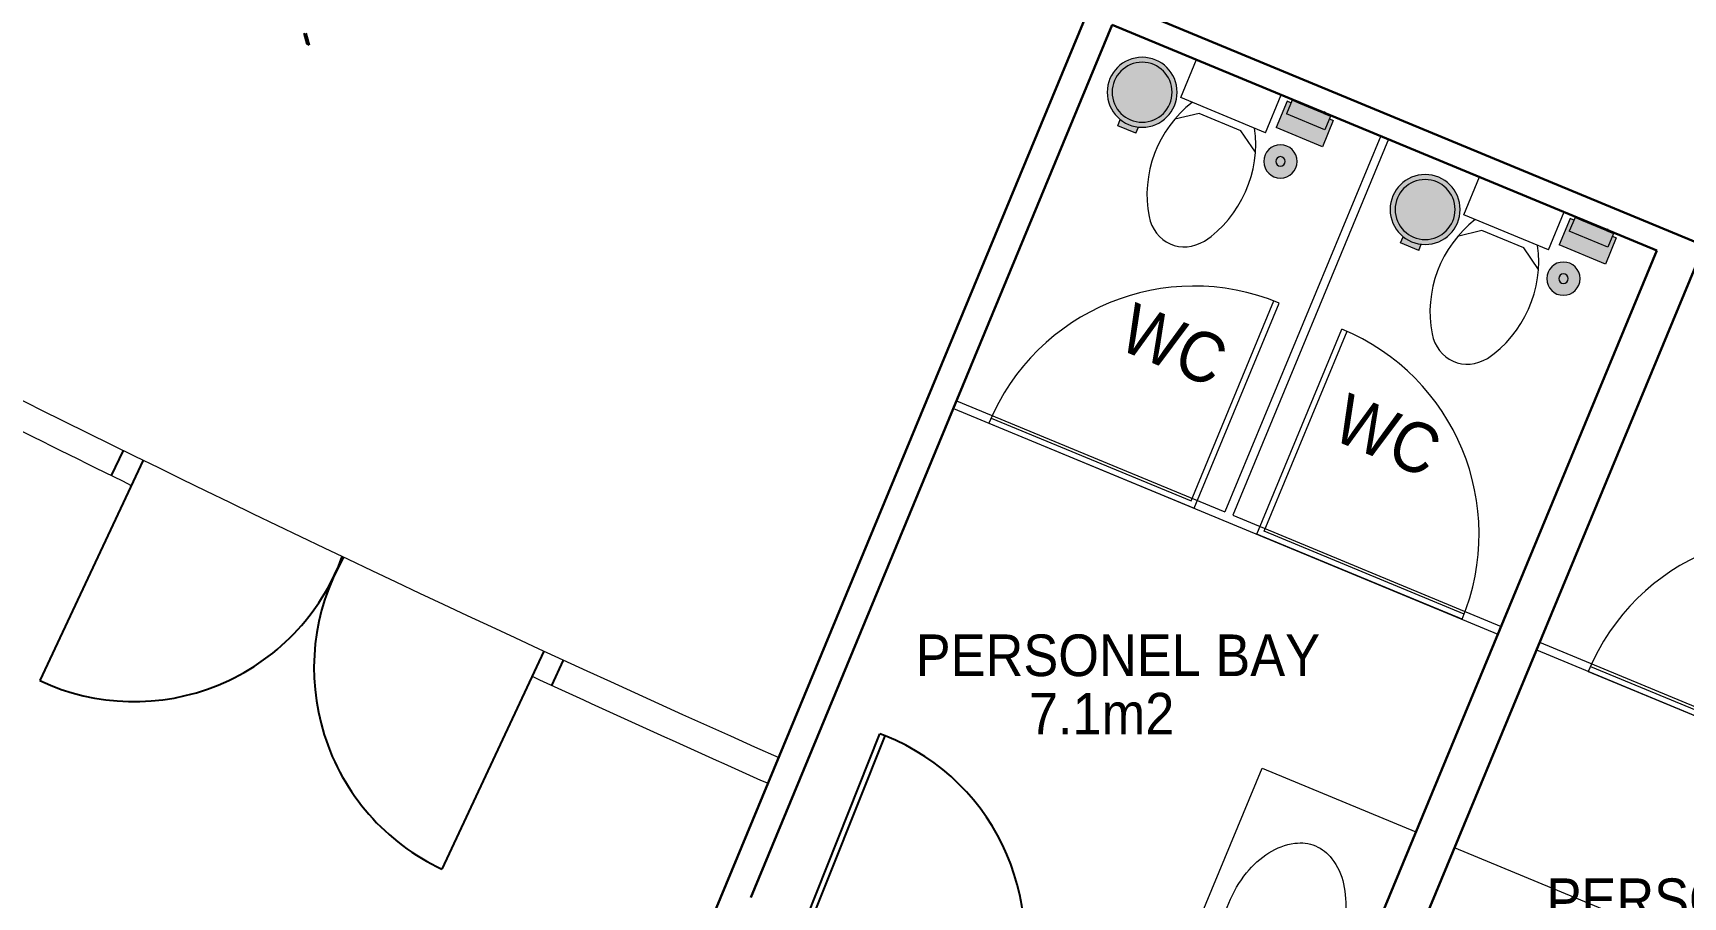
# Model space of a CAD drawing. Header units: millimetres. Extents: x -2729 to 15248, y -12439 to 5292.
# Drawn here: x 3769 to 4364, y -11458 to -11147 of the extents above; entities that cross this region are included whole.
import ezdxf

# ---------------------------------------------------------------- set-up
doc = ezdxf.new("R2010")
doc.units = ezdxf.units.MM
doc.layers.add('alan', color=201, linetype='Continuous', plot=False)
for name, color, linetype, lineweight in [('antet_Ном_пера__60', 7, 'Continuous', 35), ('CAM', 155, 'Continuous', 15), ('DUVAR', 7, 'Continuous', 30), ('gzm', 250, 'Continuous', 20), ('lavabo_Ном_пера__80', 7, 'Continuous', 13), ('Layer1', 250, 'Continuous', 20)]:
    doc.layers.add(name, color=color, linetype=linetype, lineweight=lineweight)
doc.layers.add('kapı ABD', color=55, linetype='Continuous')
doc.layers.add('lavabo_Ном_пера__136', color=7, linetype='Continuous', lineweight=35, true_color=0x743675)
doc.styles.add('Мой Ариал', font='arial.ttf', dxfattribs={"width": 0.9})

# ---------------------------------------------------------------- blocks, each defined once
blk = doc.blocks.new('QERQWG')
at = {"layer": 'kapı ABD'}
for p, q in [((3797.43, 1329.5), (3801.87, 1338.46)), ((3808.91, 1335.09), (3771.63, 1255.61)), ((3953.28, 1266.22), (3916.49, 1187.7)), ((3956.12, 1253.9), (3960.36, 1262.95))]:
    blk.add_line(p, q, dxfattribs=at)
for centre, start, end in [((3805.6, 1328.04), 244.87058, 339.71647), ((3950.43, 1260.14), 150.05295, 244.8965)]:
    blk.add_arc(centre, 80, start, end, dxfattribs=at)
blk = doc.blocks.new('aerysty')
at = {"color": 86, "linetype": 'Continuous'}
for p, q in [((-68.91, -24.39, 0.09), (-69.06, -25.25, 0.09)), ((-69.06, -25.25, 0.09), (-66.3, -28.29, 0.09)), ((-65.97, -27.83, 0.09), (-68.91, -24.39, 0.09))]:
    blk.add_line(p, q, dxfattribs=at)
blk = doc.blocks.new('A$C5DEF5315')
at = {"layer": 'Layer1'}
h = blk.add_hatch(color=250, dxfattribs=at)
h.set_gradient(color1=(40, 40, 41), rotation=90, one_color=1, tint=1, name='CYLINDER')
h.paths.add_polyline_path([(-41.68, 20.18, 1), (-16.48, 20.18, 1)])
h.paths.add_polyline_path([(-18.28, 20.18, -1), (-39.88, 20.18, -1)], flags=0)
h.paths.add_polyline_path([(-39.88, 20.18, 1), (-18.28, 20.18, 1)], flags=16)
h.paths.add_polyline_path([(-16.99, 16.65), (-14.59, 16.65), (-14.59, 23.71), (-16.99, 23.71, -0.0711), (-16.48, 20.18, -0.0711)])
h = blk.add_hatch(color=250, dxfattribs=at)
h.set_gradient(color1=(40, 40, 41), rotation=90, one_color=1, tint=1, name='CYLINDER')
h.paths.add_polyline_path([(-41.68, 20.18, 1), (-16.48, 20.18, 1)])
h.paths.add_polyline_path([(-18.28, 20.18, -1), (-39.88, 20.18, -1)], flags=0)
h.paths.add_polyline_path([(-39.88, 20.18, 1), (-18.28, 20.18, 1)], flags=16)
h.paths.add_polyline_path([(-16.99, 16.65), (-14.59, 16.65), (-14.59, 23.71), (-16.99, 23.71, -0.0711), (-16.48, 20.18, -0.0711)])
for p, q in [((-14.59, 23.71), (-16.99, 23.71)), ((-14.59, 23.71), (-16.99, 23.71)), ((-14.59, 16.65), (-14.59, 23.71)), ((-14.59, 16.65), (-14.59, 23.71)), ((-14.59, 16.65), (-16.99, 16.65)), ((-14.59, 16.65), (-16.99, 16.65))]:
    blk.add_line(p, q, dxfattribs=at)
for radius in [12.6, 12.6, 10.8, 10.8]:
    blk.add_circle((-29.08, 20.18), radius, dxfattribs=at)
blk = doc.blocks.new('A$C4A116046')
at = {"layer": 'Layer1'}
h = blk.add_hatch(color=7, dxfattribs=at)
h.set_gradient(color1=(255, 255, 255), one_color=1, tint=1, name='INVCURVED')
h.paths.add_polyline_path([(-54.48, 37.01), (-54.48, 35.52), (-50.16, 35.52), (-50.16, 20.47), (-54.48, 20.47), (-54.48, 18.99), (-44.23, 18.99), (-44.23, 37.01)])
h = blk.add_hatch(color=250, dxfattribs=at)
h.set_gradient(color1=(40, 40, 41), rotation=90, one_color=1, tint=1, name='CYLINDER')
h.paths.add_polyline_path([(-27.57, 30.93, 1), (-39.57, 30.93, 1)])
h = blk.add_hatch(color=250, dxfattribs=at)
h.set_gradient(color1=(40, 40, 41), one_color=1, tint=1, name='CYLINDER')
h.paths.add_polyline_path([(-55.51, 35.52), (-55.51, 32.84), (-55.51, 23.15), (-55.51, 20.47), (-50.16, 20.47), (-50.16, 35.52)])
h.paths.add_polyline_path([(-56.25, 32.84), (-56.25, 23.15), (-55.51, 23.15), (-55.51, 32.84)])
for p, q in [((-54.48, 35.52), (-54.48, 37.01)), ((-54.48, 37.01), (-44.23, 37.01)), ((-44.23, 18.99), (-44.23, 37.01)), ((-55.51, 32.84), (-56.25, 32.84)), ((-55.51, 32.84), (-55.51, 35.52)), ((-55.51, 35.52), (-50.16, 35.52)), ((-55.51, 23.15), (-55.51, 32.84)), ((-50.16, 20.47), (-50.16, 35.52)), ((-56.25, 23.15), (-55.51, 23.15)), ((-55.51, 23.15), (-55.51, 20.47)), ((-55.51, 20.47), (-50.16, 20.47)), ((-54.48, 20.47), (-54.48, 18.99)), ((-54.48, 18.99), (-44.23, 18.99))]:
    blk.add_line(p, q, dxfattribs=at)
for radius in [6, 1.71]:
    blk.add_circle((-33.57, 30.93), radius, dxfattribs=at)
blk = doc.blocks.new('aeryaeryary')
at = {"layer": 'lavabo_Ном_пера__80', "linetype": 'Continuous', "lineweight": 5}
for p, q in [((-17.56, 8.25), (-22.82, 15.56)), ((-14.83, -16.5), (-14.83, 16.5)), ((-14.83, 16.5), (0, 16.5)), ((0, -16.5), (0, 16.5)), ((-17.56, -8.06), (-17.56, 8.25)), ((-22.65, -15.86), (-17.56, -8.06)), ((-14.83, -16.5), (0, -16.5))]:
    blk.add_line(p, q, dxfattribs=at)
for centre, major_axis, start_param, end_param in [((-35.68, -15.36), (37.77, 0), 0.986126, 2.229248), ((-48.82, -0.45), (-16.18, 0), -0.907053, 0.865944), ((-36.19, 14.84), (-37.77, 0), 0.912345, 2.172319)]:
    blk.add_ellipse(centre, major_axis=major_axis, ratio=0.870476, start_param=start_param, end_param=end_param, dxfattribs=at)
blk = doc.blocks.new('wery5y')
blk.add_line((4066.81, 1057.69), (4067.5, 1059.5))
at = {"layer": 'kapı ABD', "color": 7}
for points in [[(3990.21, 1086.77), (4019.24, 1163.37)], [(4067.5, 1059.5), (3992.71, 1087.9), (4021.1, 1162.69)], [(4021.1, 1162.69), (4019.24, 1163.37)], [(4066.81, 1057.69), (3990.21, 1086.77)]]:
    blk.add_lwpolyline(points, dxfattribs=at)
blk.add_arc((3992.71, 1087.9), 80, 339.21235, 69.21235, dxfattribs=at)
blk = doc.blocks.new('lavabo')
at = {"layer": 'lavabo_Ном_пера__136', "linetype": 'Continuous', "lineweight": 5, "flags": 128}
blk.add_lwpolyline([(101240.73, 46118.77), (101239.73, 46107.77), (101237.73, 46107.77), (101236.73, 46118.77, -1.095033)], format="xyb", close=True, dxfattribs=at)
blk.add_lwpolyline([(101240.49, 46116.13, -0.061011), (101251.31, 46114.38, -0.082422), (101260.98, 46109.74, -0.106824), (101267.75, 46102.42, -0.134143), (101269.73, 46095.17, -0.134143), (101267.75, 46087.91, -0.106824), (101260.98, 46080.6, -0.082422), (101251.31, 46075.96, -0.070813), (101238.73, 46074.17, -0.070813), (101226.14, 46075.96, -0.082422), (101216.47, 46080.6, -0.106824), (101209.71, 46087.91, -0.134143), (101207.73, 46095.17, -0.134143), (101209.71, 46102.42, -0.106824), (101216.47, 46109.74, -0.082422), (101226.14, 46114.38, -0.061011), (101236.97, 46116.13)], format="xyb", dxfattribs=at)
at = {"layer": 'lavabo_Ном_пера__80', "linetype": 'Continuous', "lineweight": 5}
blk.add_arc((101238.73, 46119.77), 3.77, 298.36153, 241.63847, dxfattribs=at)

msp = doc.modelspace()

# ---------------------------------------------------------------- hatches: boundary and pattern name
at = {"lineweight": 0}
h = msp.add_hatch(dxfattribs=at)
h.set_pattern_fill('LINE', color=256, scale=5, angle=-116.066863, style=0)
h.set_pattern_definition([(243.93314, (-4e-12, -12635.68), (14.260225, -6.97579), [])])
h.paths.add_polyline_path([(3855.733, -11594.273), (3844.654, -11588.83), (3826.876, -11626.777, -0.2802961), (3780.879, -11557.494), (3764.976, -11549.681, -0.2815277), (3682.01, -11558.866), (3701.051, -11518.272), (3596.582, -11466.943), (3575.885, -11505.644, -0.2736245), (3533.618, -11436.006), (3515.533, -11427.12, -0.2709438), (3434.817, -11430.158), (3452.916, -11396.354), (3441.623, -11390.805), (3156.486, -11972.699), (3132.651, -12402.229), (3441.861, -12424.347)])
h.paths.add_polyline_path([(3452.916, -11396.354), (3434.817, -11430.158, 0.2709438), (3515.533, -11427.12)], flags=17)
h.paths.add_polyline_path([(3533.618, -11436.006, 0.2736245), (3575.885, -11505.644), (3596.582, -11466.943)], flags=17)
h.paths.add_polyline_path([(3764.976, -11549.681), (3701.051, -11518.272), (3682.01, -11558.866, 0.2815277)], flags=17)
h.paths.add_polyline_path([(3844.654, -11588.83), (3780.879, -11557.494, 0.2802961), (3826.876, -11626.777)], flags=17)

# ---------------------------------------------------------------- linework, layer by layer
at = {"lineweight": 5}
for p, q in [((4254.744, -11183.852), (4198.621, -11319.297)), ((4257.516, -11185.001), (4201.393, -11320.445)), ((4101.915, -11279.225), (4198.621, -11319.297)), ((4100.767, -11281.997), (4296.968, -11363.295)), ((4201.393, -11320.445), (4298.117, -11360.524)), ((4310.826, -11369.037), (4525.26, -11457.891)), ((4311.974, -11366.266), (4414.533, -11408.762))]:
    msp.add_line(p, q, dxfattribs=at)
for points in [[(4113.591, -11287.311), (4187.498, -11317.935), (4218.122, -11244.028)], [(4114.357, -11285.463), (4186.416, -11315.321), (4216.274, -11243.263)], [(4284.055, -11357.945), (4210.149, -11327.321), (4240.773, -11253.414)], [(4284.821, -11356.097), (4212.762, -11326.238), (4242.62, -11254.18)], [(4329.503, -11376.776), (4403.409, -11407.4), (4434.033, -11333.494)], [(4330.268, -11374.929), (4402.327, -11404.787), (4432.186, -11332.728)]]:
    msp.add_lwpolyline(points, dxfattribs=at)
for points in [[(4229.146, -11526.975), (4173.716, -11504.007), (4211.996, -11411.624), (4267.426, -11434.592)], [(4243.003, -11532.717), (4298.433, -11555.685), (4336.713, -11463.302), (4281.283, -11440.334)]]:
    msp.add_lwpolyline(points, close=True, dxfattribs=at)
for centre, start, end in [((4187.498, -11317.935), 67.492719, 157.492719), ((4210.149, -11327.321), 337.492719, 67.492719), ((4403.409, -11407.4), 67.492719, 157.492719)]:
    msp.add_arc(centre, 80, start, end, dxfattribs=at)
at = {"layer": 'CAM', "linetype": 'Continuous'}
for centre, radius, start, end in [((6788.281, -5229.143), 6763.143, 240.8592804, 246.0036081), ((6789.602, -5229.805), 6773.143, 242.8811516, 243.8509519), ((6789.602, -5229.805), 6773.143, 245.2041463, 245.9933456)]:
    msp.add_arc(centre, radius, start, end, dxfattribs=at)
at = {"layer": 'DUVAR', "linetype": 'Continuous'}
for p, q in [((4335.192, -10689.913), (3979.297, -11549.119)), ((4161.102, -11136.334), (4397.117, -11234.105)), ((4158.02, -11143.773), (4027.796, -11458.164)), ((4158.02, -11143.773), (4354.24, -11225.079))]:
    msp.add_line(p, q, dxfattribs=at)
for points in [[(4225.096, -11536.748), (4354.24, -11225.079)], [(4239.056, -11542.243), (4368.098, -11230.82)]]:
    msp.add_lwpolyline(points, dxfattribs=at)

# ---------------------------------------------------------------- block references
at = {"xscale": -1, "rotation": 236.1532349929076}
msp.add_blockref('aerysty', (3927.362, -11107.479, 0.246), dxfattribs=at)
for name, p, rotation in [('aeryaeryary', (4203.605, -11162.662), 67.49271905055829), ('aeryaeryary', (4305.548, -11204.903), 67.49271905055829), ('lavabo', (389.481, 99704.476), 247.4927190527584)]:
    msp.add_blockref(name, p, dxfattribs=dict(rotation=rotation))
at = {"layer": 'alan'}
msp.add_blockref('QERQWG', (0, -12635.68), dxfattribs=at)
at = {"layer": 'gzm', "extrusion": (0, 0, -1), "zscale": -1, "rotation": 292.5195180160453}
for name, p in [('A$C5DEF5315', (-4176.278, -11202.699)), ('A$C4A116046', (-4234.323, -11235.872)), ('A$C5DEF5315', (-4278.221, -11244.941)), ('A$C4A116046', (-4336.266, -11278.113))]:
    msp.add_blockref(name, p, dxfattribs=at)
at = {"layer": 'kapı ABD', "rotation": 359.0369196932273}
msp.add_blockref('wery5y', (36.094, -12494.881), dxfattribs=at)

# ---------------------------------------------------------------- texts
at = {"lineweight": 40, "ltscale": 0.005, "char_height": 15, "attachment_point": 8, "style": 'Мой Ариал'}
for s, insert in [('PERSONEL BAY', (4160.046, -11378.652)), ('7.1{\\fArial|b0|i0|c186|p34;m2}', (4154.168, -11399.479)), ('PERSONEL BAYAN', (4400.385, -11466.542))]:
    msp.add_mtext(s, dxfattribs=dict(at, insert=insert))
at = {"layer": 'antet_Ном_пера__60', "linetype": 'Continuous', "char_height": 18, "attachment_point": 8, "rotation": 337.492719, "style": 'Мой Ариал'}
for insert in [(4176.616, -11267.668), (4253.606, -11300.255)]:
    msp.add_mtext('WC', dxfattribs=dict(at, insert=insert))

doc.saveas('drawing.dxf')
